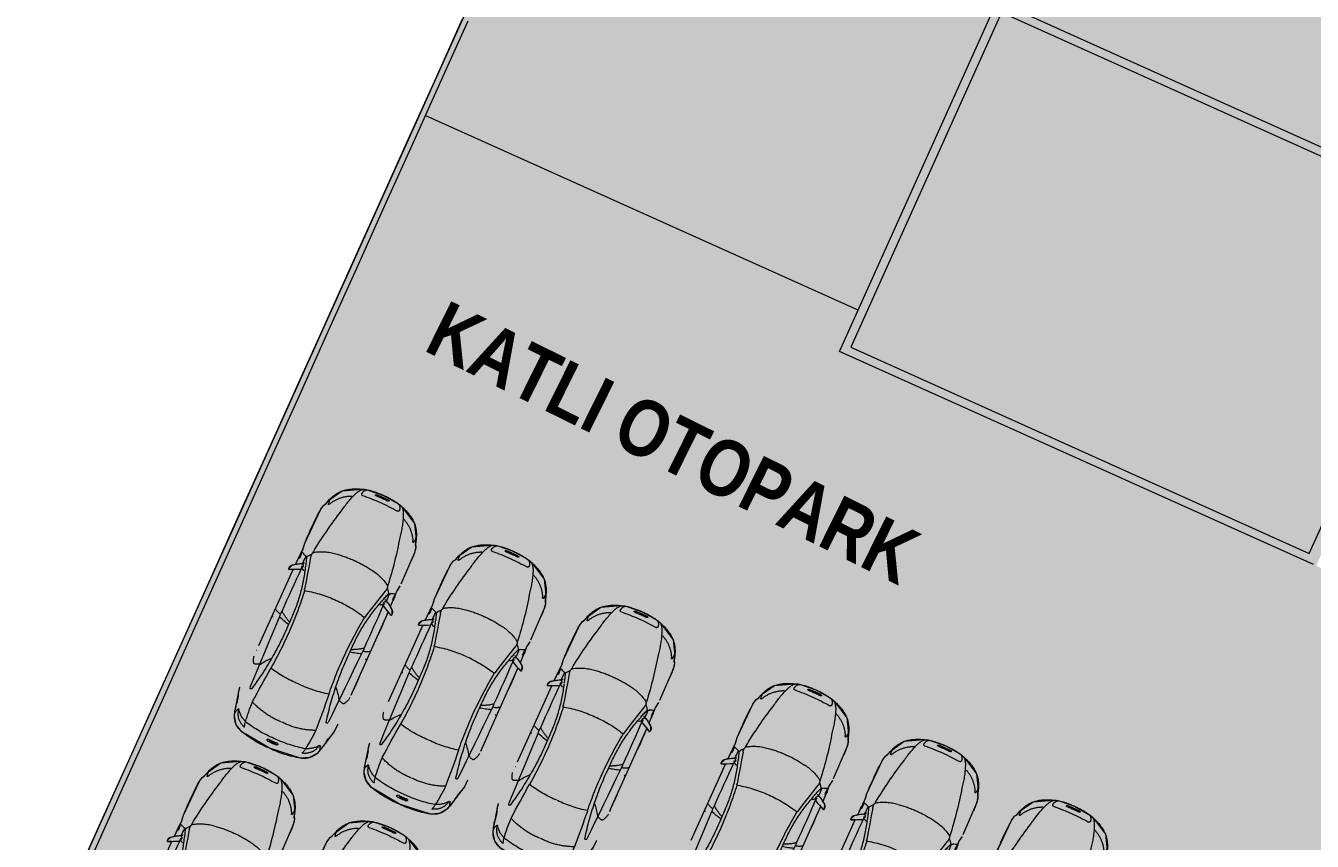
# Model space of a CAD drawing. Header units: metres. Extents: x -17822 to 152406, y -4219 to 19791.
# Drawn here: x 118259 to 120536, y 7179 to 8623 of the extents above; entities that cross this region are included whole.
import ezdxf
from ezdxf.xclip import XClip

# ---------------------------------------------------------------- set-up
doc = ezdxf.new("R2010")
doc.units = ezdxf.units.M
doc.header["$LTSCALE"] = 100
doc.header["$MEASUREMENT"] = 0
doc.header["$XCLIPFRAME"] = 0
doc.layers.get('0').update_dxf_attribs({"color": 9, "lineweight": 9})
for name, color, linetype, lineweight in [('04', 9, 'Continuous', 9), ('05S', 9, 'Continuous', 9), ('06A', 9, 'Continuous', 9), ('06B', 9, 'Continuous', 9), ('06D', 9, 'Continuous', 9), ('09', 9, 'Continuous', 9), ('21', 9, 'Continuous', 9)]:
    doc.layers.add(name, color=color, linetype=linetype, lineweight=lineweight)
doc.styles.add('MuuM_TEXT-BOLD', font='ARIALNB.TTF')

# ---------------------------------------------------------------- blocks, each defined once
blk = doc.blocks.new('Rectangular Mul_ ÇATI KATI2')
at = {"layer": '06B'}
for p, q in [((2522.257784961755, 1084.905025806298), (2642.257784961754, 1084.905025806297)), ((2642.257784961754, 1074.905025806297), (2522.257784961755, 1074.905025806298))]:
    blk.add_line(p, q, dxfattribs=at)
blk = doc.blocks.new('Group-321-1')
at = {"lineweight": 0}
for p, q in [((384783.0404226189, 69371.03703737732), (384783.0454955257, 69371.02952570902)), ((384784.4115424383, 69370.33322623753), (384784.4024818865, 69370.33296943169))]:
    blk.add_line(p, q, dxfattribs=at)
blk.add_lwpolyline([(384781.5515142901, 69367.98434943637), (384781.7489756022, 69367.69058126317), (384781.7548534236, 69367.68634296917), (384781.7923387385, 69367.64408719695), (384781.826259134, 69367.61685041881), (384782.0711422035, 69367.46127779443), (384782.3402966903, 69367.35298919129), (384782.3816751229, 69367.34140437085), (384782.4452552769, 69367.33317311786), (384782.7990547579, 69367.34397295988), (384783.036277071, 69367.49413952335), (384783.1020985211, 69367.55806925843), (384783.1402993364, 69367.58425538782), (384783.2058003336, 69367.66632236853), (384783.5053245599, 69368.23258221608), (384783.540306937, 69368.33224291622), (384783.6890093816, 69368.59966389736), (384783.7466077069, 69368.6084239063), (384783.8084187516, 69368.66262315822), (384783.8147476728, 69368.6843675388), (384783.7336735199, 69368.6843675388), (384784.4562495247, 69370.08700017455), (384784.536334641, 69370.2161617595), (384784.6671285072, 69370.4777350574), (384784.7897134165, 69370.73858226684), (384784.819535446, 69370.85867902258), (384784.8615447482, 69371.01198618795), (384784.907766177, 69371.2301975283), (384784.8820960541, 69371.3837804609), (384784.7923171953, 69371.51100635812), (384784.3138549381, 69371.83118594532), (384783.7776961802, 69372.0326255127), (384783.6197348419, 69372.03176459095), (384783.4799804747, 69371.96309589971), (384783.4374216382, 69371.9222494662), (384783.3299404929, 69371.79881007994), (384783.1493434826, 69371.58060250159), (384783.0088543631, 69371.32894572419), (384782.874466604, 69371.0739785558), (384782.8142959055, 69370.9298333333), (384782.0989579112, 69369.5315053641), (384782.0492403426, 69369.59011353157), (384782.0345796579, 69369.57315460613), (384782.0265719897, 69369.49133745974), (384782.0530293756, 69369.43943073365), (384781.9224232807, 69369.16272069358), (384781.8618378587, 69369.07620232357), (384781.572733821, 69368.4935200099), (384781.5478329869, 69368.4016861774), (384781.5487652928, 69368.35456400849), (384781.535104096, 69368.2638132716), (384781.5515142901, 69367.98434943637)], close=True, dxfattribs=at)
for centre, radius, start, end in [((384784.3200433344, 69371.04522039733), 1.244267272932652, 132.4655380697325, 142.7244158092593), ((384783.7202785564, 69371.82730503439), 0.2983663543140856, 161.3049374906192, 177.743599169579), ((384783.7431655147, 69371.57129641499), 0.4025143222824345, 118.7200405959984, 140.7847687057622), ((384783.7002488226, 69371.6913544825), 0.3498021483591383, 77.58661068379296, 129.0275571541324), ((384783.680325825, 69371.6404067432), 0.312480107745655, 79.03531116137512, 114.6796663962398), ((384783.8911569568, 69371.74893458892), 0.2435775742046316, 127.2849191610867, 150.4820625111644), ((384783.7368842547, 69371.94078550737), 0.0070138906523912, 14.30737728654492, 65.78766829894647), ((384783.3656927163, 69370.12154418147), 1.954988160792558, 60.96601148066394, 77.83400075226027), ((384783.6080829738, 69371.27260708438), 0.5525423945704754, 133.0236941956187, 146.1227845706138), ((384782.5382675502, 69372.33731877894), 0.9574641858481436, 316.2185710409952, 325.7418044744119), ((384783.5083511993, 69371.84107766264), 0.0862314491859874, 181.3459599537109, 189.6397386832451), ((384783.4275220588, 69371.82806669494), 0.0044218996027969, 198.8504189284605, 328.8627297751233), ((384783.6239929062, 69371.45449564197), 0.4181482123973927, 82.5082130728109, 117.4781367208745), ((384786.159974889, 69370.09974605514), 3.047871568934975, 144.4512639894666, 151.4415190125865), ((384783.1339376865, 69369.63706716785), 2.300484933354411, 61.7007492894186, 76.26458323917203), ((384784.1758989197, 69371.76587521982), 0.0116228077802083, 115.4858821309777, 202.8384480021364), ((384784.2047976461, 69371.77977778294), 0.0436816092483191, 204.9366467582744, 291.6010371563049), ((384784.1827314048, 69371.75273581482), 0.0264285725199241, 86.25131350310285, 116.6000344669025), ((384784.1802174372, 69371.71738374222), 0.0618696848978988, 44.04057309094982, 86.06863463306861), ((384784.218950953, 69371.74828310356), 0.0100725345705801, 111.9283104300689, 196.7628904811233), ((384784.245017412, 69371.75461838322), 0.0368322690439756, 193.5154874138824, 249.2754029825842), ((384784.226715495, 69371.73132559302), 0.0287379628545424, 93.4708897569202, 113.7003470534444), ((384784.215737871, 69371.75099650183), 0.0129126003587845, 292.5149725822491, 43.91301186059133), ((384784.2217792669, 69371.69202346112), 0.0680624771396786, 58.34094723028844, 87.30825091934582), ((384784.2512866112, 69371.76084167145), 0.0450205052383476, 244.6107160294459, 282.6821737362323), ((384784.266549536, 69371.72705086012), 0.0152877514780457, 157.3959095720804, 204.4646875178178), ((384784.2938193696, 69371.73900913072), 0.0450205049078826, 202.9739526592234, 241.0454105083228), ((384784.2639588178, 69371.72678129884), 0.0130583123064995, 105.2380549100657, 152.0925405282488), ((384784.2396135595, 69371.72114288357), 0.0339160089870706, 22.28965877449798, 58.16624635326638), ((384784.2574662653, 69371.73171340469), 0.0152877516284439, 281.1914392787127, 328.2602167012451), ((384784.2683673544, 69371.70638323901), 0.0339160089425257, 67.48988053183197, 103.3664676801319), ((384784.2587574183, 69371.72945123544), 0.0130583121902756, 333.563584708396, 20.4180717973747), ((384784.292417197, 69371.73028754357), 0.0368322691756745, 236.3807232756979, 292.1406388998525), ((384784.2551028978, 69371.67491806857), 0.0680624771660405, 38.34787549762579, 67.31517932069293), ((384784.3065419157, 69371.70438576999), 0.0129126003619169, 81.74311441453403, 193.141154583526), ((384784.3363048409, 69371.71227366879), 0.043681609322776, 194.0550892317754, 280.7194796334733), ((384784.3024642308, 69371.70541480399), 0.01007253459776, 288.8932358830022, 13.72781480011426), ((384784.2841596418, 69371.70183886975), 0.0287379630892161, 11.95577948215946, 32.18523628089459), ((384784.2999360788, 69371.6559308244), 0.0618696846305092, 39.58749169758675, 81.61555320856033), ((384783.4780704501, 69370.06385943378), 1.95498816084812, 47.82212561582031, 64.69011485358692), ((384784.3418542116, 69371.6806885121), 0.0116228078840048, 282.8176808536799, 10.17024456856148), ((384784.3271952625, 69371.67858090076), 0.0264285726363793, 9.056091890992866, 39.4048127679727), ((384793.5272064585, 69365.62204652262), 11.96680530893938, 150.1372720717108, 152.8972310905396), ((384800.1056264557, 69364.19625620602), 18.17990201205225, 156.1349588412521, 158.2411111303297), ((384783.2748803343, 69371.42358390622), 0.0158656320071467, 339.003904687722, 150.3983213057386), ((384783.4050481375, 69370.21541081375), 1.343000516641577, 60.01738873332177, 86.68797196595672), ((384783.2195127354, 69369.59314053798), 2.300484933358805, 49.39154326351768, 63.95537709086441), ((384784.5585694397, 69371.25076890897), 0.3498021485358823, 356.6285692132683, 48.06951584809453), ((384865.0478565178, 69325.718902895), 93.69606463265801, 150.8030725621275, 151.6277473261973), ((384777.8715314694, 69372.85345975014), 5.605247355084512, 330.8944123424992, 345.1643524666977), ((384783.5313988864, 69370.15055356114), 1.343000516431742, 38.96815450401051, 65.63873755694424), ((384781.8315180973, 69372.32159134217), 3.047871569132416, 334.2146073840299, 341.2048623741222), ((384784.4940709949, 69371.43945206945), 0.2435775744201498, 335.1740638174758, 358.3712070646293), ((384784.410565533, 69371.05073911423), 0.4181482126543444, 8.177989688528863, 43.14791337133943), ((384784.739884166, 69371.42593443386), 0.007013890488563001, 59.86845844248861, 111.348749926108), ((384784.5287863645, 69371.20488245763), 0.3124801078493274, 10.97646013994169, 46.62081514681707), ((384784.4360016789, 69371.21565586214), 0.4025143225143703, 344.8713578246735, 6.936085858047674), ((384783.6722759097, 69371.37772666202), 1.244267272650692, 342.9317105809953, 353.190588269219), ((384783.7734386867, 69370.61255045596), 1.010455724059688, 153.0694778982191, 161.9185911851493), ((384783.1167923395, 69370.8332581143), 0.3186275708637596, 120.9728856795587, 155.4755557488732), ((384782.9706170958, 69371.07419906514), 0.0368887230569643, 91.80000956888539, 120.3439243344244), ((384782.9629824776, 69371.07908416017), 0.0326344118359172, 45.48642201566353, 78.55436450792334), ((384782.8486255968, 69370.93316240872), 0.2178507720010953, 28.76175149546496, 50.9847501003894), ((384784.1505833879, 69371.13774394048), 1.110373976815149, 185.5929860547506, 197.2706345992854), ((384768.9055667257, 69380.21159585133), 18.17990201197529, 327.4150153400575, 329.5211675918141), ((384785.7607760822, 69370.68316910429), 0.9574641856548224, 159.9143219344002, 169.4375553464991), ((384784.8286298975, 69371.10886236947), 0.0044218994446907, 156.7933951792741, 286.8057034424609), ((384784.792084843, 69371.18212282412), 0.0862314492585211, 296.016387643213, 304.3101665108914), ((384784.6573576429, 69371.34629185747), 0.2983663541265296, 307.9125272197693, 324.351188955416), ((384822.9408911379, 69349.52026877638), 45.48090917561267, 151.9178272061257, 153.8966286939996), ((384776.6074931544, 69373.5829487619), 7.123628307055153, 326.0793961133, 338.1164433750532), ((384782.7340587102, 69368.932494688), 2.053129795241379, 60.68216725469162, 76.50320586801631), ((384788.9004862178, 69367.19217391433), 5.605247355051272, 140.4917738339094, 154.7617140281527), ((384784.5889532362, 69370.74905558713), 0.0158656321567198, 335.2578058237369, 146.652221711764), ((384784.272049805, 69370.93178548297), 0.5525423943988907, 339.5333418177627, 352.6324322789538), ((384782.8801234989, 69368.85751799813), 2.053129795126458, 49.15292047915002, 64.97395933781989), ((384699.7854853228, 69410.54992655918), 93.69606463261509, 334.0283790765118, 334.8530537861511), ((384773.8987516132, 69375.69755194742), 11.96680530874396, 332.7588953542664, 335.5188543458619), ((384790.2300502175, 69366.59033784733), 7.123628307177032, 147.5396829630128, 159.5767301286856), ((384783.8462355316, 69371.29396909924), 1.11037397676685, 288.3854918774865, 300.0631404692817), ((384784.4389430626, 69370.11683466512), 0.2178507722216231, 74.67137631840478, 96.89437483386291), ((384784.2014482712, 69370.27649209213), 0.3186275708698421, 330.1805708137133, 4.683240604397084), ((384784.4908480612, 69370.29481366627), 0.0326344118661757, 47.10176180129525, 80.1697042691917), ((384784.4824284086, 69370.29816940802), 0.0368887229124478, 5.312201861807474, 33.85611631798246), ((384821.1878617357, 69350.01289725953), 43.56496261790569, 152.4768734628505, 153.5907061841437), ((384780.1045679153, 69371.44513727463), 2.972654988612402, 314.8855468710587, 333.6766171440912), ((384782.4964555969, 69369.9749909546), 0.2387884675881178, 70.63492537720325, 104.3906069724314), ((384782.7293223899, 69369.20786341075), 0.9545311043662441, 86.62790421040638, 100.5160201591195), ((384782.5618396718, 69370.15329435584), 0.0058476883975403, 151.7804776858651, 223.8989130914362), ((384825.2730058789, 69347.60695140138), 48.30265178816379, 152.0551005723645, 152.1719452873196), ((384782.4027800147, 69368.6924993447), 1.563621213239428, 74.98539193690318, 82.5895034223858), ((384743.6697706304, 69390.21102161384), 45.48090917596133, 331.7594977081923, 333.7382992418987), ((384783.6393448883, 69370.68138230266), 1.010455724038191, 323.7375350634988, 332.5866484991483), ((384782.8782287625, 69368.44844618438), 1.56362121325601, 43.06662273578132, 50.67073440441602), ((384795.1786366188, 69363.07501582892), 14.58723217685821, 154.131932185875, 155.3338004803066), ((384782.098825665, 69369.52556623396), 0.07995125130081401, 143.4718717064225, 205.3483243032675), ((384782.9195613969, 69369.91120294857), 0.986771052513436, 205.1819552525269, 214.4777125467105), ((384782.1495170811, 69369.49737355059), 0.1376712735919119, 137.1664338394829, 146.6021581154718), ((384967.4627986772, 69508.00272714767), 231.3789947734501, 216.7416157136026, 216.7940108203771), ((384678.7516665729, 69458.2207693468), 136.450565060422, 319.2526015187024, 319.4925882230672), ((384781.9661107239, 69369.54334083943), 0.2494251296583731, 316.3484353704709, 326.7202074930113), ((384782.2653205382, 69368.91444785756), 0.4843113183250864, 94.4328073924962, 101.9444058529415), ((384782.1667148628, 69369.41423542725), 0.0111774059663441, 312.8598860043378, 34.81050539448773), ((384782.2279977844, 69369.38900550512), 0.0083074887732057, 38.23228437482054, 92.0308323370829), ((384782.514923584, 69369.58202828282), 0.0185971796773038, 41.38587348726872, 155.3161465843415), ((384783.9579523336, 69371.21199646419), 2.158500350013701, 228.5421561994104, 243.7224231827864), ((384786.4545019648, 69368.18564510044), 2.972654988729948, 151.9795091467883, 170.7705794288091), ((384745.0919206057, 69389.07379500679), 43.56496261794364, 332.0654201917997, 333.1792529147895), ((384783.1066297747, 69369.01418730992), 0.9545311044009102, 25.14010633848291, 39.0282223038683), ((384783.9724497939, 69369.42921240196), 0.0058476883722028, 261.7572125040324, 333.8756493155701), ((384740.7557081665, 69390.99062567906), 48.30265178813734, 333.4841811311338, 333.6010257834328), ((384783.8656865405, 69369.27214939585), 0.238788467603148, 21.26551931947093, 55.02120103576603), ((384783.0276578172, 69368.32429630242), 1.387263075282165, 142.8162607961192, 147.1796447808551), ((384781.8011505918, 69367.55738424876), 1.667026785979498, 81.88636859993944, 84.94229609538489), ((384782.0500725403, 69369.26028403842), 0.0543016107197016, 255.4486190132045, 293.8595052256877), ((384782.0653454593, 69369.21232467062), 0.0035137453124988, 147.6525392057015, 275.801275964945), ((384791.1445365428, 69364.80545010675), 10.09567924637132, 153.389795120458, 154.106662977346), ((384782.3152485478, 69369.20194695273), 0.2414633490335972, 178.311176037347, 202.8016539544177), ((384782.0802959231, 69369.20745194767), 0.0065910963693464, 121.6403048658037, 166.7714618673126), ((384781.4440564258, 69369.96942800487), 0.9861543805361744, 309.9161742944115, 319.8631083056857), ((384782.12392833, 69369.36343779713), 0.0208682048374519, 210.1337502563614, 261.9010480954536), ((384782.1219502368, 69369.34509301705), 0.0094106451753982, 178.2703908717264, 230.3207191817169), ((384782.0851622913, 69369.29985552678), 0.0488975542694614, 5.779055627024446, 50.9892651037068), ((384782.1315955954, 69369.39582904265), 0.054101346892036, 258.6932034876902, 282.7156460172121), ((384782.1321205707, 69369.37989430026), 0.0385583782957723, 287.171053284051, 347.5367777232382), ((384782.1505732414, 69369.37410034241), 0.0193525761953757, 352.1472999411857, 47.07927246585621), ((384784.018856284, 69371.18073378534), 2.158500350037418, 241.9337030407994, 257.1139701947554), ((384787.0531752221, 69366.13740280231), 5.965444346038106, 150.4859381148569, 156.7364650485879), ((384789.1280892799, 69366.44559309975), 7.518706228063415, 159.6869696588059, 166.351560767887), ((384782.081767011, 69369.05536290497), 0.0048078029205758, 20.93842580388289, 175.9316898251757), ((384782.1584124901, 69369.07403078822), 0.0723333247977811, 153.7581970164235, 202.5543009926437), ((384782.8575929597, 69369.5028645388), 0.8908880835858148, 210.0252118511443, 235.5657263307474), ((384782.2723870996, 69369.02588451227), 0.1960015393010728, 137.8698248164604, 155.4347593373984), ((384916.0428692807, 69336.41654079402), 136.4505650603141, 166.163538255242, 166.4035248560552), ((384783.535627186, 69369.05808970696), 0.0185971797512997, 330.3399798796877, 84.27025324804757), ((384783.6274330568, 69370.50178279419), 2.151138606382601, 233.7693723993977, 242.935324073966), ((384783.54604492, 69368.7124371674), 0.0083074889180692, 33.62529393752668, 87.42384260969322), ((384783.1386963838, 69368.46613426688), 0.4843113183116575, 23.71172052802407, 31.22331903545619), ((384781.8971335092, 69368.35772794568), 0.3520556503604513, 155.674600036337, 172.8272365742936), ((384783.6344523101, 69370.4981797329), 2.151138606369366, 242.7208023194934, 251.8867539776508), ((384783.225122789, 69368.53683462628), 0.1960015392361341, 330.2213669267638, 347.786301640769), ((384783.3431940654, 69368.67429102039), 0.2414633488211516, 282.854472456326, 307.3449501831015), ((384783.4846254347, 69368.48659390149), 0.0065910965856936, 318.8846656675594, 4.015819336332199), ((384784.4746301554, 69368.4138006111), 0.986154380546764, 165.793018057383, 175.739952030911), ((384783.5451708903, 69368.49283333213), 0.0543016106825458, 191.7966211245935, 230.2075072471659), ((384774.624146454, 69373.28555112693), 10.09567924627692, 331.5494633472379, 332.2663313727987), ((384783.5568694275, 69368.54441179225), 0.0488975541103994, 74.66686139083411, 119.877070890817), ((384770.8665620931, 69375.55467562375), 14.58723217680829, 330.3223259399804, 331.5241941538019), ((384783.5945304599, 69368.62922294658), 0.0385583783638112, 138.119348756019, 198.4850731161236), ((384783.607783936, 69368.63808505546), 0.0541013465061648, 202.9404803543278, 226.9629228572176), ((384783.5790662786, 69368.64083888808), 0.0193525762280166, 78.57685456609488, 133.5088265712049), ((384783.5721818515, 69368.60067290803), 0.0094106453711274, 255.3354071543315, 307.3857353745208), ((384783.5859344696, 69368.61297369262), 0.0208682049644928, 223.755078100961, 275.522375956357), ((384783.8241060239, 69368.58961106937), 0.2494251295861567, 158.9359187462275, 169.3076908972171), ((384783.5672203709, 69369.578752353), 0.9867710528856712, 271.1784137743861, 280.4741711580764), ((384783.6022679833, 69368.67734995321), 0.0111774059668472, 90.84562145838028, 172.7962398346345), ((384788.1969488005, 69600.02189305398), 231.3789947734216, 268.8621154051777, 268.9145106185428), ((384783.7323015347, 69368.68708479892), 0.0799512512683751, 280.3078022265083, 342.1842546616202), ((384783.6798451307, 69368.71183904549), 0.1376712734655701, 339.0539681991913, 348.4896925480284), ((384782.1372638864, 69368.15895853838), 0.6112208503833017, 170.0439005854987, 196.5990624265012), ((384781.8006690071, 69368.14100545777), 0.280929753177643, 142.9980094470155, 163.9070246264475), ((384764.3471729328, 69370.88590239074), 17.38678604634456, 351.3261701355285, 351.6312925582594), ((384781.2507015888, 69368.37223716514), 0.2985871932513548, 356.6067216570964, 5.66016134063183), ((384781.6108113529, 69368.28765831693), 0.0411438464539288, 126.4312649320135, 146.9765236121961), ((384781.5893623901, 69368.31792605919), 0.0039790854840795, 74.7911836373757, 133.7856326445535), ((384781.5844523271, 69368.31345056061), 0.0102270300912391, 1.637601306852396, 54.39629475396457), ((384781.5006214761, 69368.30128172236), 0.09488540598161099, 358.816994299394, 7.383893231302007), ((384782.2011879791, 69368.28944747361), 0.605781818662173, 179.0659416800502, 219.4797755979875), ((384777.1322378698, 69372.60319780724), 7.518706227856923, 319.3045656259003, 325.9691568272747), ((384783.2715557018, 69369.29037283272), 0.8908880832961521, 250.0903999861584, 275.6309143837634), ((384783.3306810764, 69368.47229221054), 0.0723333248765244, 283.1018253822615, 331.8979294430074), ((384783.3601909798, 69368.39913358222), 0.0048078029345668, 309.7244379823752, 104.7176999173818), ((384783.4972995813, 69368.47728660278), 0.0035137453697357, 209.8548504763201, 338.0035861865044), ((384782.2147994305, 69368.74154560432), 1.387263075243672, 338.4764815404474, 342.8398656467571), ((384782.3066148866, 69367.29792377226), 1.667026786108718, 40.7138300218205, 43.76975784659761), ((384783.5739930696, 69367.65105117156), 1.842265409779598, 162.0198581950229, 174.3283621307194), ((384778.0913312027, 69370.73761757957), 5.965444345839508, 328.9196613507256, 335.1701882821022), ((384782.3165630052, 69368.28534245209), 0.8221291455187598, 201.4761581976096, 226.3392365936705), ((384782.1191241487, 69367.79541977035), 0.3802511141003176, 174.3104731621578, 196.6697420161616), ((384781.9366804476, 69367.80858158108), 0.2188669085750566, 213.4366515774982, 228.8732714406686), ((384781.862583654, 69367.70928803753), 0.0958410027359276, 222.8672589702789, 244.0074838356121), ((384781.9404698478, 69367.68894818542), 0.1449324580838845, 160.421482749868, 200.1827664714714), ((384781.8273504815, 69367.73204394888), 0.0243161162774968, 63.76494991939244, 169.9952658025476), ((384781.8297528776, 69367.64896682558), 0.0272133221992764, 202.2017716436486, 232.2843354215208), ((384782.6953174758, 69368.71429539406), 1.399874235631634, 231.6245645209734, 243.520375042481), ((384784.0991778646, 69371.38049728776), 4.273889901050794, 238.0489160236515, 242.634110258559), ((384781.9794815796, 69367.56597502658), 0.00393016241724, 106.1480038918371, 191.2356342870595), ((384781.9841570789, 69367.54772153107), 0.0227713724609817, 79.74326276873546, 104.6743466444739), ((384781.9679435661, 69367.46729640094), 0.104786947275816, 43.02744566408024, 79.06399564217247), ((384784.0734452069, 69371.3937061488), 4.273889901074466, 243.0220161175712, 247.607210357313), ((384781.3492981714, 69368.79301194695), 1.842265409917504, 311.3277641313319, 323.6362681777017), ((384783.0862381876, 69367.48736692885), 0.0948854059176445, 118.2722331390893, 126.839132111113), ((384783.0472591229, 69367.56257547026), 0.0102270301144433, 71.25983290709485, 124.0185261504152), ((384783.0109369656, 69367.56895817883), 0.0411438464094715, 338.6796030238081, 359.2248616074733), ((384783.0480334304, 69367.56917389837), 0.0039790853336872, 351.8704943628009, 50.86494417038347), ((384783.2895747219, 69367.32566078022), 0.2985871930353492, 119.995965032492, 129.049404645721), ((384782.9009679686, 69367.8424484893), 0.3520556507087822, 312.828889903144, 329.9815262294022), ((384781.9925914532, 69367.56896170812), 0.0173747610563239, 192.4725242850968, 226.4338394067552), ((384782.0763397061, 69367.65717715042), 0.1390124710729419, 226.4812893768036, 253.2418444075125), ((384782.0325342914, 69367.53539302167), 0.0039301626079234, 108.0078665659346, 193.0954979226211), ((384782.0455403257, 69367.53880361159), 0.0173747611132521, 194.3323887197008, 228.293703100671), ((384782.0377997459, 69367.51730088591), 0.0227713723763501, 81.60312753151732, 106.534210751136), ((384782.1263814225, 69367.62969063593), 0.1390124710983048, 228.3411537296626, 255.10170880669), ((384782.042998359, 69367.54591466028), 0.0228623931432975, 252.8527719302951, 277.4763585965605), ((384782.0242049767, 69367.43639191361), 0.1047869471821187, 44.88731007092645, 80.92386002675111), ((384782.022284549, 69367.51841321128), 0.030184117365996, 24.43778123601803, 42.48023936365997), ((384782.0456562727, 69367.52817047927), 0.0049340362184041, 273.6821905129262, 33.68219178308403), ((384782.7254130076, 69368.69884702105), 1.399874235663832, 242.1357512690006, 254.031561633046), ((384782.0856428842, 69367.5070749807), 0.0049340361836441, 90.11406990416125, 210.1140720258274), ((384782.1018671087, 69367.51473624732), 0.0228623932079406, 206.3199036467378, 230.943489885124), ((384782.0905347122, 69367.48222519677), 0.0301841173821539, 81.31602286477012, 99.35848025596957), ((384782.1757827104, 69367.60433240255), 0.1390124710651526, 230.5544175494868, 257.3149725257593), ((384782.0966686701, 69367.51740466391), 0.0228623930939039, 254.7126363867601, 279.3362230561346), ((384782.0782822861, 69367.40863342576), 0.1047869470903695, 44.73226628780361, 80.76881625816543), ((384782.0768583336, 69367.48924543503), 0.0301841174668981, 26.29764567827616, 44.3401035592378), ((384782.099901072, 69367.49975609347), 0.0049340363351814, 275.5420560551542, 35.54205451561253), ((384782.1403507636, 69367.47956273769), 0.0049340363000382, 91.97393460065119, 211.973935471551), ((384782.1563177943, 69367.48774652643), 0.0228623929562839, 208.179767933893, 232.8033541215398), ((384782.1460465161, 69367.45488480931), 0.030184117315496, 83.17588705196574, 101.2183454130342), ((384782.2272866086, 69367.57969441717), 0.1390124711764063, 232.4142818747512, 259.1748370846415), ((384782.1490580919, 69367.48566678428), 0.017374760919182, 257.3624225700835, 291.3237376171514), ((384782.1361889694, 69367.38093415352), 0.1047869472207114, 46.59213081778669, 82.6286806264869), ((384782.1360986119, 69367.46684297836), 0.0227713724816486, 19.1219158435863, 44.05299919335773), ((384782.153868352, 69367.47311089128), 0.0039301625266179, 292.5606285544276, 17.64826017318684), ((384782.2044273679, 69367.46022396332), 0.0173747609343597, 259.2222874933464, 293.1836022734426), ((384782.1920856431, 69367.44098947325), 0.0227713724379093, 20.98178005935979, 45.91286328079482), ((384782.2096425963, 69367.4478308022), 0.00393016250336, 294.4204922045912, 19.5081227562845), ((384782.3942307805, 69367.43638762094), 0.0958410028102468, 241.6486427703407, 262.7888675763328), ((384782.364355668, 69367.37454923353), 0.0272133223830799, 253.3717913403474, 283.4543547948513), ((384782.3323026803, 69367.48781600955), 0.1449324580284345, 285.4733600371055, 325.2346436156128), ((384782.431717333, 69367.55447361052), 0.2188669085771363, 256.7828547440725, 272.2194747242026), ((384782.3146730294, 69367.69504234257), 0.3802511142623957, 288.9863843949592, 311.3456532616339), ((384782.4332587368, 69367.42102446435), 0.0243161161897754, 315.6608603763217, 61.89117663580637), ((384782.5976590696, 69368.14105269796), 0.8221291456024497, 259.3168899770112, 284.1799681154629), ((384782.668248841, 69368.04969990898), 0.6057818186550332, 266.1763506422281, 306.5901848306168), ((384782.5994852304, 69367.92169515246), 0.6112208505875798, 289.0570639881478, 315.6122256565617), ((384782.7811054278, 69367.6377364765), 0.2809297532821471, 321.7491018256342, 342.658117023229), ((384795.1853947904, 69355.05629817258), 17.38678604633298, 134.0248337296906, 134.3299561979311)]:
    blk.add_arc(centre, radius, start, end, dxfattribs=at)
blk = doc.blocks.new('Group-322-1')
at = {"layer": '05S'}
blk.add_hatch(color=256, dxfattribs=at).paths.add_polyline_path([(384781.3309641568, 69370.2104697988), (384781.5742777753, 69369.973699667), (384781.6544890143, 69369.86906011369), (384781.7823085762, 69369.66068357282), (384781.9441065457, 69369.42450143059), (384781.9862521561, 69369.35965170136), (384781.979569146, 69369.34572370528), (384781.9978159478, 69369.3289852735), (384782.0080103743, 69369.30884947316), (384781.9659320429, 69369.23621621933), (384781.9464483797, 69369.21768066562), (384781.7687364256, 69369.37854570683), (384781.6889143468, 69369.35947822875), (384781.6494249494, 69369.36209115737), (384781.6182764193, 69369.3950493086), (384781.6228159526, 69369.410935877), (384781.6919448003, 69369.43474844545), (384781.1406990381, 69369.9383064104), (384781.1618778257, 69369.97313559407), (384781.1990561203, 69370.00453540025), (384781.2351737056, 69370.03731856635), (384781.2556904472, 69370.01686126401), (384781.2702521096, 69370.0915810887), (384781.2966316729, 69370.15966860272)])
for p, q in [((384781.2702521096, 69370.0915810887), (384781.2556898023, 69370.01723791294)), ((384781.2966316729, 69370.15966860272), (384781.2702521096, 69370.0915810887)), ((384781.3309641568, 69370.2104697988), (384781.2966316729, 69370.15966860272)), ((384781.5742777753, 69369.973699667), (384781.3309641568, 69370.2104697988)), ((384781.1618778257, 69369.97313559407), (384781.1406990381, 69369.9383064104)), ((384781.1406990381, 69369.9383064104), (384781.6919448003, 69369.43474844545)), ((384781.1990561203, 69370.00453540025), (384781.1618778257, 69369.97313559407)), ((384781.2351737056, 69370.03731856635), (384781.1990561203, 69370.00453540025)), ((384781.7840171732, 69369.47056705169), (384781.1997322143, 69370.00397158567)), ((384781.2556898023, 69370.01723791294), (384781.2351737056, 69370.03731856635)), ((384781.9623075615, 69369.39405936758), (384781.2556904472, 69370.01686126401)), ((384781.2556904472, 69370.01686126401), (384781.2754445061, 69369.99908607303)), ((384781.6544890143, 69369.86906011369), (384781.5742777753, 69369.973699667)), ((384781.7823085762, 69369.66068357282), (384781.6544890143, 69369.86906011369)), ((384781.9441065457, 69369.42450143059), (384781.7823085762, 69369.66068357282)), ((384781.6182764193, 69369.3950493086), (384781.6228159526, 69369.410935877)), ((384781.6494249494, 69369.36209115737), (384781.6182764193, 69369.3950493086)), ((384781.6228159526, 69369.410935877), (384781.7921490121, 69369.46948593174)), ((384781.7921490121, 69369.46948593174), (384781.8012634439, 69369.46466192513)), ((384781.8225679473, 69369.39118342352), (384781.7937180371, 69369.38451318267)), ((384781.8012634439, 69369.46466192513), (384781.8316628702, 69369.4192959392)), ((384781.8894124917, 69369.36312169716), (384781.8225679473, 69369.39118342352)), ((384781.8240559072, 69369.44527857442), (384781.8377311785, 69369.45634575747)), ((384781.8316628702, 69369.4192959392), (384781.8726861343, 69369.40491804168)), ((384781.8377311785, 69369.45634575747), (384781.8620362918, 69369.44348156192)), ((384781.8620362918, 69369.44348156192), (384781.8992648272, 69369.41829226926)), ((384781.8992648272, 69369.41829226926), (384781.920532629, 69369.385060956)), ((384781.9862521561, 69369.35965170136), (384781.9441065457, 69369.42450143059)), ((384781.6889143468, 69369.35947822875), (384781.6494249494, 69369.36209115737)), ((384781.7937180371, 69369.38451318267), (384781.6889143468, 69369.35947822875)), ((384781.7663819641, 69369.38067696782), (384781.9464483797, 69369.21768066562)), ((384781.908398824, 69369.36222441617), (384781.8894124917, 69369.36312169716)), ((384781.917514676, 69369.37203770633), (384781.908398824, 69369.36222441617)), ((384781.9691917831, 69369.30809108747), (384781.9114439378, 69369.36061321036)), ((384781.920532629, 69369.385060956), (384781.917514676, 69369.37203770633)), ((384781.9625411526, 69369.22983487732), (384782.0080103743, 69369.30884947316)), ((384781.9659320429, 69369.23621621933), (384781.9699670123, 69369.32571199241)), ((384781.9699670123, 69369.32571199241), (384781.9862521561, 69369.35965170136)), ((384781.9978159478, 69369.3289852735), (384781.9767450062, 69369.34831438785)), ((384782.0080103743, 69369.30884947316), (384781.9978159478, 69369.3289852735))]:
    blk.add_line(p, q)
blk.add_lwpolyline([(384781.3309641568, 69370.2104697988), (384781.5742777753, 69369.973699667), (384781.6544890143, 69369.86906011369), (384781.7823085762, 69369.66068357282), (384781.9441065457, 69369.42450143059), (384781.9862521561, 69369.35965170136), (384781.979569146, 69369.34572370528), (384781.9978159478, 69369.3289852735), (384782.0080103743, 69369.30884947316), (384781.9659320429, 69369.23621621933), (384781.9464483797, 69369.21768066562), (384781.7687364256, 69369.37854570683), (384781.6889143468, 69369.35947822875), (384781.6494249494, 69369.36209115737), (384781.6182764193, 69369.3950493086), (384781.6228159526, 69369.410935877), (384781.6919448003, 69369.43474844545), (384781.1406990381, 69369.9383064104), (384781.1618778257, 69369.97313559407), (384781.1990561203, 69370.00453540025), (384781.2351737056, 69370.03731856635), (384781.2556904472, 69370.01686126401), (384781.2702521096, 69370.0915810887), (384781.2966316729, 69370.15966860272)], close=True)
blk = doc.blocks.new('Group-323-1')
at = {"layer": '05S'}
blk.add_hatch(color=256, dxfattribs=at).paths.add_polyline_path([(384783.6294673565, 69368.49099444332), (384783.6555773804, 69368.48621169027), (384783.6630007421, 69368.49975958318), (384784.0264823449, 69368.50947018909), (384784.2703057658, 69368.52704183228), (384784.4020845771, 69368.52284375993), (384784.7362903662, 69368.46311015943), (384784.7150170126, 69368.40560428653), (384784.6750615347, 69368.34448677108), (384784.622829113, 69368.28910745757), (384784.6514101544, 69368.28435751061), (384784.6419700989, 69368.18739037545), (384784.626010045, 69368.14988184643), (384783.8955462293, 69368.30436527118), (384783.9164834729, 69368.23431194985), (384783.906219331, 69368.22136444759), (384783.86128371, 69368.22746859389), (384783.8361462371, 69368.25803568994), (384783.8051210931, 69368.33401314345), (384783.5708295418, 69368.38467446032)])
for p, q in [((384783.571327544, 69368.40483516964), (384783.6090372684, 69368.48783356209)), ((384783.6090372684, 69368.48783356209), (384783.6313412754, 69368.49128437032)), ((384783.6313412754, 69368.49128437032), (384783.6593285118, 69368.48542656863)), ((384783.644911511, 69368.46674610872), (384783.6630007421, 69368.49975958318)), ((384783.6630007421, 69368.49975958318), (384783.7402611368, 69368.50330517987)), ((384783.704915864, 69368.50035426993), (384784.622829113, 69368.28910745757)), ((384783.7402611368, 69368.50330517987), (384784.0264823449, 69368.50947018909)), ((384784.0264823449, 69368.50947018909), (384784.2703057658, 69368.52704183228)), ((384784.2703057658, 69368.52704183228), (384784.4020845771, 69368.52284375993)), ((384784.4020845771, 69368.52284375993), (384784.7362903662, 69368.46311015943)), ((384783.8082251639, 69368.3333419442), (384783.5708295418, 69368.38467446032)), ((384783.5745369654, 69368.41130967945), (384783.644911511, 69368.46674610872)), ((384783.6310442009, 69368.45584679763), (384783.7073798072, 69368.4395292533)), ((384783.7131256016, 69368.45112057833), (384783.7104637778, 69368.43799373138)), ((384783.7104637778, 69368.43799373138), (384783.7222580326, 69368.42308797817)), ((384783.7219497185, 69368.46116289035), (384783.7131256016, 69368.45112057833)), ((384783.7613488951, 69368.46324722383), (384783.7219497185, 69368.46116289035)), ((384783.7222580326, 69368.42308797817), (384783.7840181142, 69368.38512291625)), ((384783.8035147688, 69368.4476747024), (384783.7613488951, 69368.46324722383)), ((384783.8015624606, 69368.40889742077), (384783.7659706065, 69368.43385442387)), ((384783.7840181142, 69368.38512291625), (384783.7954112723, 69368.3577915169)), ((384783.7954112723, 69368.3577915169), (384783.8361462371, 69368.25803568994)), ((384783.8561443705, 69368.41063321363), (384783.8015624606, 69368.40889742077)), ((384783.828133333, 69368.43542103567), (384783.8035147688, 69368.4476747024)), ((384783.8271097688, 69368.4178583508), (384783.828133333, 69368.43542103567)), ((384783.8361462371, 69368.25803568994), (384783.86128371, 69368.22746859389)), ((384783.8653762858, 69368.40603803814), (384783.8561443705, 69368.41063321363)), ((384783.9164834729, 69368.23431194985), (384783.8653762858, 69368.40603803814)), ((384783.8709940066, 69368.40006000853), (384784.644966776, 69368.2361226341)), ((384784.626010045, 69368.14988184643), (384783.8955462293, 69368.30436527118)), ((384784.622829113, 69368.28910745757), (384784.5968720969, 69368.29480074949)), ((384784.6750615347, 69368.34448677108), (384784.6231355615, 69368.28932644233)), ((384784.6231355615, 69368.28932644233), (384784.6514101544, 69368.28435751061)), ((384784.6514101544, 69368.28435751061), (384784.645818966, 69368.23590181375)), ((384784.7150170126, 69368.40560428653), (384784.6750615347, 69368.34448677108)), ((384784.7362903662, 69368.46311015943), (384784.7150170126, 69368.40560428653)), ((384783.86128371, 69368.22746859389), (384783.906219331, 69368.22136444759)), ((384783.906219331, 69368.22136444759), (384783.9164834729, 69368.23431194985)), ((384784.6419700989, 69368.18739037545), (384784.626010045, 69368.14988184643)), ((384784.645818966, 69368.23590181375), (384784.6419700989, 69368.18739037545))]:
    blk.add_line(p, q)
blk.add_lwpolyline([(384783.6294673565, 69368.49099444332), (384783.6555773804, 69368.48621169027), (384783.6630007421, 69368.49975958318), (384784.0264823449, 69368.50947018909), (384784.2703057658, 69368.52704183228), (384784.4020845771, 69368.52284375993), (384784.7362903662, 69368.46311015943), (384784.7150170126, 69368.40560428653), (384784.6750615347, 69368.34448677108), (384784.622829113, 69368.28910745757), (384784.6514101544, 69368.28435751061), (384784.6419700989, 69368.18739037545), (384784.626010045, 69368.14988184643), (384783.8955462293, 69368.30436527118), (384783.9164834729, 69368.23431194985), (384783.906219331, 69368.22136444759), (384783.86128371, 69368.22746859389), (384783.8361462371, 69368.25803568994), (384783.8051210931, 69368.33401314345), (384783.5708295418, 69368.38467446032)], close=True)
blk = doc.blocks.new('Group-324-1')
at = {"layer": '05S'}
blk.add_hatch(color=256, dxfattribs=at).paths.add_polyline_path([(384782.6140758272, 69370.55710909666), (384782.1497425348, 69371.0007163562), (384782.0320862054, 69370.99985299236), (384781.810739055, 69371.01462323495), (384781.7732981094, 69371.04975641977), (384781.7030633973, 69371.01214101269), (384781.6523832174, 69370.973526041), (384781.6498946328, 69370.94992398571), (384781.7010726659, 69370.8823516318), (384782.4371092374, 69370.20628717559), (384782.5131192188, 69370.35553592407), (384782.5079140051, 69370.36042030228), (384782.5544907741, 69370.46243923297)])
for p, q in [((384781.7030633973, 69371.01214101269), (384781.6523832174, 69370.973526041)), ((384781.7732981094, 69371.04975641977), (384781.7030633973, 69371.01214101269)), ((384782.4940900951, 69370.28828495357), (384781.7252166032, 69371.0159906559)), ((384782.5365701721, 69370.33353042549), (384781.7732981094, 69371.04975641977)), ((384781.8057095461, 69371.01495884832), (384782.0320862054, 69370.99985299236)), ((384782.0320862054, 69370.99985299236), (384782.1497425348, 69371.0007163562)), ((384782.1497425348, 69371.0007163562), (384782.6140758272, 69370.55710909666)), ((384781.6523832174, 69370.973526041), (384781.6498946328, 69370.94992398571)), ((384781.6498946328, 69370.94992398571), (384781.7010726659, 69370.8823516318)), ((384781.7010726659, 69370.8823516318), (384782.4371092374, 69370.20628717559)), ((384782.6140758272, 69370.55710909666), (384782.5544907741, 69370.46243923297)), ((384782.5544907741, 69370.46243923297), (384782.5075547385, 69370.35963338667))]:
    blk.add_line(p, q)
blk.add_lwpolyline([(384782.6140758272, 69370.55710909666), (384782.1497425348, 69371.0007163562), (384782.0320862054, 69370.99985299236), (384781.810739055, 69371.01462323495), (384781.7732981094, 69371.04975641977), (384781.7030633973, 69371.01214101269), (384781.6523832174, 69370.973526041), (384781.6498946328, 69370.94992398571), (384781.7010726659, 69370.8823516318), (384782.4371092374, 69370.20628717559), (384782.5131192188, 69370.35553592407), (384782.5079140051, 69370.36042030228), (384782.5544907741, 69370.46243923297)], close=True)
blk = doc.blocks.new('Group-325-1')
at = {"layer": '05S'}
blk.add_hatch(color=256, dxfattribs=at).paths.add_polyline_path([(384784.2698871424, 69369.70886218158), (384784.9009817879, 69369.59006674477), (384784.9688495133, 69369.49395363855), (384785.1098517356, 69369.32269040761), (384785.1602220109, 69369.31274051062), (384785.1705872751, 69369.2337443404), (384785.1687440239, 69369.17005604398), (384785.1510148407, 69369.15427865107), (384785.0662779505, 69369.1564862589), (384784.0879369938, 69369.3605988651), (384784.1366156025, 69369.45174519361), (384784.1660041023, 69369.50913343749), (384784.1719241902, 69369.50796401237), (384784.2276822375, 69369.60526919109)])
for p, q in [((384784.2698871424, 69369.70886218158), (384784.2276822375, 69369.60526919109)), ((384784.9009817879, 69369.59006674477), (384784.2698871424, 69369.70886218158)), ((384784.12136201, 69369.45469042727), (384785.1608048355, 69369.25399003533)), ((384784.1333723057, 69369.51557936247), (384785.1602220109, 69369.31274051062)), ((384784.2276822375, 69369.60526919109), (384784.1714941047, 69369.50721345612)), ((384784.9688495133, 69369.49395363855), (384784.9009817879, 69369.59006674477)), ((384785.1130556256, 69369.31879891879), (384784.9688495133, 69369.49395363855)), ((384785.0662779505, 69369.1564862589), (384784.0879369938, 69369.3605988651)), ((384785.1687440239, 69369.17005604398), (384785.1510148407, 69369.15427865107)), ((384785.1602220109, 69369.31274051062), (384785.1705872751, 69369.2337443404)), ((384785.1705872751, 69369.2337443404), (384785.1687440239, 69369.17005604398)), ((384785.1510148407, 69369.15427865107), (384785.0662779505, 69369.1564862589))]:
    blk.add_line(p, q)
blk.add_lwpolyline([(384784.2698871424, 69369.70886218158), (384784.9009817879, 69369.59006674477), (384784.9688495133, 69369.49395363855), (384785.1098517356, 69369.32269040761), (384785.1602220109, 69369.31274051062), (384785.1705872751, 69369.2337443404), (384785.1687440239, 69369.17005604398), (384785.1510148407, 69369.15427865107), (384785.0662779505, 69369.1564862589), (384784.0879369938, 69369.3605988651), (384784.1366156025, 69369.45174519361), (384784.1660041023, 69369.50913343749), (384784.1719241902, 69369.50796401237), (384784.2276822375, 69369.60526919109)], close=True)
blk = doc.blocks.new('p-audi_arac')
at = {"layer": '06D', "lineweight": 0, "flags": 128}
blk.add_lwpolyline([(695.5999999940398, 0.7999999932944775), (-4.400000002234714, 0.7999999932942501), (-4.400000002234714, 400.7999999932941), (695.6000000014903, 400.7999999932941)], close=True, dxfattribs=at)
at = {"layer": '04', "xscale": 100, "yscale": 100, "zscale": 100, "rotation": 117.1763778173342}
for name in ['Group-321-1', 'Group-325-1', 'Group-323-1', 'Group-324-1', 'Group-322-1']:
    blk.add_blockref(name, (23745751.03005597, -31061967.79136416), dxfattribs=at)
blk = doc.blocks.new('p-katlıotopark')
at = {"layer": '06D'}
h = blk.add_hatch(color=254, dxfattribs=at)
h.dxf.hatch_style = 1
h.paths.add_polyline_path([(0, 0), (4140.486423014161, 0), (4140.486423014155, -659.5000000000356), (5009.99999999998, -659.5000000000356), (5009.999999999982, -2970.999999698328), (-0.26357698585457, -2971)])
h.paths.add_polyline_path([(1774.736423014151, -669.9999999995125), (3444.736423014147, -669.9999999995126), (3444.736423014147, -1350.000000942616), (1774.736423014151, -1350.000000942616)], flags=16)
at = {"layer": '06A'}
for p, q in [((849.7364230141529, -669.9999999995096), (1769.736423014151, -669.9999999995125)), ((849.7364230141519, -1350.000000942608), (849.7364230141536, -670.0000000174259)), ((1754.736423014151, -684.9999999995125), (864.7364230141532, -684.9999999995096)), ((864.736423014153, -684.9999999995096), (864.7364230141519, -1335.000000942608)), ((1754.73642301415, -1335.00000094261), (1754.736423014151, -684.9999999995125)), ((864.7364230141519, -1335.000000942608), (1754.73642301415, -1335.00000094261)), ((1769.73642301415, -1350.00000094261), (849.7364230141519, -1350.000000942608))]:
    blk.add_line(p, q, dxfattribs=at)
at = {"layer": '06D'}
blk.add_line((849.7364230141517, -1270.000000000038), (9.736423014160891, -1270.00000000003), dxfattribs=at)
at = {"layer": '09'}
blk.add_lwpolyline([(0, 0), (4140.486423014161, 0), (4140.486423014155, -659.5000000000356), (5009.99999999998, -659.5000000000356), (5009.999999999982, -2970.999999698328), (-0.26357698585457, -2971), (0, 0)], dxfattribs=at)
at = {"layer": '04'}
ref = blk.add_blockref('p-audi_arac', (18.68403223212385, -2504.936098406902), dxfattribs=dict(at, xscale=-1, rotation=270))
XClip(ref).set_block_clipping_path([(442.9100702572978, 108.13340194914053), (425.87143632766697, 108.13340194914053), (407.2241896280102, 97.47850997575006), (396.2257734519443, 99.02327652921304), (399.14577108219214, 107.47031665143004), (75.44537290855783, 107.47031665143004), (75.44537290855806, 292.3853972147299), (398.3798216949434, 292.3853972147299), (398.3798216949434, 303.69640381251156), (416.50611721305904, 303.69640381251156), (416.50611721305904, 292.0856582628003), (620.4144020041493, 292.0856582628003), (620.4144020041493, 90.49694499821271)])
ref = blk.add_blockref('p-audi_arac', (268.6840322321248, -2500.936098406903), dxfattribs=dict(at, xscale=-1, rotation=270))
XClip(ref).set_block_clipping_path([(442.9100702572978, 108.13340194914053), (425.87143632766697, 108.13340194914053), (407.2241896280102, 97.47850997575006), (396.2257734519443, 99.02327652921304), (399.14577108219214, 107.47031665143004), (75.44537290855783, 107.47031665143004), (75.44537290855806, 292.3853972147299), (398.3798216949434, 292.3853972147299), (398.3798216949434, 303.69640381251156), (416.50611721305904, 303.69640381251156), (416.50611721305904, 292.0856582628003), (620.4144020041493, 292.0856582628003), (620.4144020041493, 90.49694499821271)])
ref = blk.add_blockref('p-audi_arac', (520.6840322321248, -2504.936098406904), dxfattribs=dict(at, xscale=-1, rotation=270))
XClip(ref).set_block_clipping_path([(442.9100702572978, 108.13340194914053), (425.87143632766697, 108.13340194914053), (407.2241896280102, 97.47850997575006), (396.2257734519443, 99.02327652921304), (399.14577108219214, 107.47031665143004), (75.44537290855783, 107.47031665143004), (75.44537290855806, 292.3853972147299), (398.3798216949434, 292.3853972147299), (398.3798216949434, 303.69640381251156), (416.50611721305904, 303.69640381251156), (416.50611721305904, 292.0856582628003), (620.4144020041493, 292.0856582628003), (620.4144020041493, 90.49694499821271)])
ref = blk.add_blockref('p-audi_arac', (857.9476092179536, -2504.936098406904), dxfattribs=dict(at, xscale=-1, rotation=270))
XClip(ref).set_block_clipping_path([(442.9100702572978, 108.13340194914053), (425.87143632766697, 108.13340194914053), (407.2241896280102, 97.47850997575006), (396.2257734519443, 99.02327652921304), (399.14577108219214, 107.47031665143004), (75.44537290855783, 107.47031665143004), (75.44537290855806, 292.3853972147299), (398.3798216949434, 292.3853972147299), (398.3798216949434, 303.69640381251156), (416.50611721305904, 303.69640381251156), (416.50611721305904, 292.0856582628003), (620.4144020041493, 292.0856582628003), (620.4144020041493, 90.49694499821271)])
ref = blk.add_blockref('p-audi_arac', (1107.947609217955, -2500.936098406906), dxfattribs=dict(at, xscale=-1, rotation=270))
XClip(ref).set_block_clipping_path([(442.9100702572978, 108.13340194914053), (425.87143632766697, 108.13340194914053), (407.2241896280102, 97.47850997575006), (396.2257734519443, 99.02327652921304), (399.14577108219214, 107.47031665143004), (75.44537290855783, 107.47031665143004), (75.44537290855806, 292.3853972147299), (398.3798216949434, 292.3853972147299), (398.3798216949434, 303.69640381251156), (416.50611721305904, 303.69640381251156), (416.50611721305904, 292.0856582628003), (620.4144020041493, 292.0856582628003), (620.4144020041493, 90.49694499821271)])
ref = blk.add_blockref('p-audi_arac', (1359.947609217954, -2504.936098406906), dxfattribs=dict(at, xscale=-1, rotation=270))
XClip(ref).set_block_clipping_path([(442.9100702572978, 108.13340194914053), (425.87143632766697, 108.13340194914053), (407.2241896280102, 97.47850997575006), (396.2257734519443, 99.02327652921304), (399.14577108219214, 107.47031665143004), (75.44537290855783, 107.47031665143004), (75.44537290855806, 292.3853972147299), (398.3798216949434, 292.3853972147299), (398.3798216949434, 303.69640381251156), (416.50611721305904, 303.69640381251156), (416.50611721305904, 292.0856582628003), (620.4144020041493, 292.0856582628003), (620.4144020041493, 90.49694499821271)])
ref = blk.add_blockref('p-audi_arac', (20.54615900149724, -3032.45351913286), dxfattribs=dict(at, xscale=-1, rotation=270))
XClip(ref).set_block_clipping_path([(442.9100702572978, 108.13340194914053), (425.87143632766697, 108.13340194914053), (407.2241896280102, 97.47850997575006), (396.2257734519443, 99.02327652921304), (399.14577108219214, 107.47031665143004), (75.44537290855783, 107.47031665143004), (75.44537290855806, 292.3853972147299), (398.3798216949434, 292.3853972147299), (398.3798216949434, 303.69640381251156), (416.50611721305904, 303.69640381251156), (416.50611721305904, 292.0856582628003), (620.4144020041493, 292.0856582628003), (620.4144020041493, 90.49694499821271)])
ref = blk.add_blockref('p-audi_arac', (270.5450471601732, -3036.453518978338), dxfattribs=dict(at, xscale=-1, rotation=270))
XClip(ref).set_block_clipping_path([(442.9100702572978, 108.13340194914053), (425.87143632766697, 108.13340194914053), (407.2241896280102, 97.47850997575006), (396.2257734519443, 99.02327652921304), (399.14577108219214, 107.47031665143004), (75.44537290855783, 107.47031665143004), (75.44537290855806, 292.3853972147299), (398.3798216949434, 292.3853972147299), (398.3798216949434, 303.69640381251156), (416.50611721305904, 303.69640381251156), (416.50611721305904, 292.0856582628003), (620.4144020041493, 292.0856582628003), (620.4144020041493, 90.49694499821271)])
at = {"layer": '06B'}
for p, rotation in [((1084.641448820463, -3729.257784961753), 90.0000000000001), ((1084.641448820457, -3849.257784961755), 90), ((1084.64144882046, -3969.257784961753), 90.0000000000001), ((1084.641448820455, -4089.257784961755), 90), ((1084.641448820459, -4209.257784961753), 90.0000000000001), ((1084.641448820453, -4329.257784961756), 90), ((1084.641448820457, -4449.257784961753), 90.0000000000001), ((1084.641448820451, -4569.257784961756), 90), ((1084.641448820455, -4689.257784961753), 90.0000000000001), ((1084.641448820449, -4809.257784961756), 90), ((1084.641448820453, -4929.257784961753), 90.0000000000001), ((1084.641448820447, -5049.257784961756), 90), ((1084.641448820451, -5169.257784961753), 90.0000000000001), ((1084.64144882045, -5289.257784961752), 90.0000000000001)]:
    blk.add_blockref('Rectangular Mul_ ÇATI KATI2', p, dxfattribs=dict(at, rotation=rotation))

msp = doc.modelspace()

# ---------------------------------------------------------------- block references
at = {"layer": '09', "rotation": 335.7671394835621}
msp.add_blockref('p-katlıotopark', (119478.4793983109, 9626.400023802125), dxfattribs=at)

# ---------------------------------------------------------------- texts
at = {"layer": '21', "insert": (119005.1785704554, 8138.767071060578), "char_height": 100, "width": 985.6285323866013, "attachment_point": 1, "rotation": 333.6649960616087, "style": 'MuuM_TEXT-BOLD'}
msp.add_mtext('KATLI OTOPARK', dxfattribs=at)

doc.saveas('drawing.dxf')
